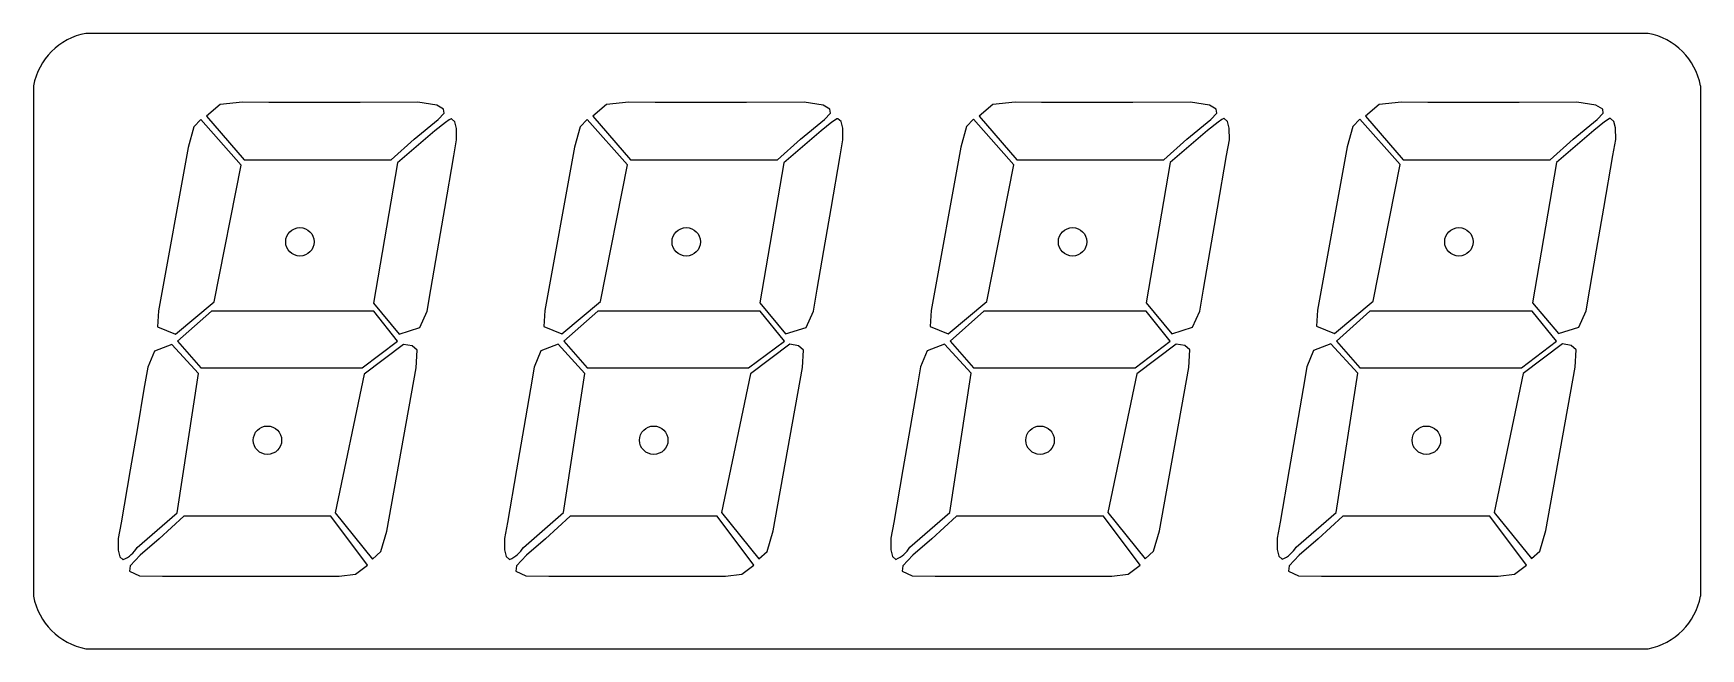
# Model space of a CAD drawing. Header units: millimetres. Extents: x -171 to 181, y -62 to 68.
import ezdxf

# ---------------------------------------------------------------- set-up
doc = ezdxf.new("R2010")
doc.units = ezdxf.units.MM

msp = doc.modelspace()

# ---------------------------------------------------------------- linework, layer by layer
at = {"color": 7, "linetype": 'Continuous', "lineweight": 25}
for p, q in [((169.83, 67.5), (-160.17, 67.5)), ((-171.23, 56.44), (-171.23, -51.44)), ((180.89, -51.44), (180.89, 56.44)), ((-127.05, 52.94), (-131.79, 52.44)), ((-121.47, 52.9), (-127.05, 52.94)), ((-112.17, 52.89), (-121.47, 52.9)), ((-102.24, 52.9), (-112.17, 52.89)), ((-90.02, 52.95), (-102.24, 52.9)), ((-86.02, 52.3), (-90.02, 52.95)), ((-45.46, 52.94), (-50.2, 52.44)), ((-39.88, 52.9), (-45.46, 52.94)), ((-30.58, 52.89), (-39.88, 52.9)), ((-20.65, 52.9), (-30.58, 52.89)), ((-8.43, 52.95), (-20.65, 52.9)), ((-4.43, 52.3), (-8.43, 52.95)), ((36.13, 52.94), (31.39, 52.44)), ((41.71, 52.9), (36.13, 52.94)), ((51.02, 52.89), (41.71, 52.9)), ((60.94, 52.9), (51.02, 52.89)), ((73.16, 52.95), (60.94, 52.9)), ((77.17, 52.3), (73.16, 52.95)), ((117.73, 52.94), (112.99, 52.44)), ((123.3, 52.9), (117.73, 52.94)), ((132.61, 52.89), (123.3, 52.9)), ((142.53, 52.9), (132.61, 52.89)), ((154.75, 52.95), (142.53, 52.9)), ((158.76, 52.3), (154.75, 52.95)), ((-131.79, 52.44), (-134.65, 50.03)), ((-134.65, 50.03), (-126.69, 40.81)), ((-84.58, 51.46), (-86.02, 52.3)), ((-85.71, 49.28), (-84.49, 50.64)), ((-84.49, 50.64), (-84.58, 51.46)), ((-83.14, 49.39), (-83.44, 49.23)), ((-83.02, 49.43), (-83.14, 49.39)), ((-82.91, 49.44), (-83.02, 49.43)), ((-82.21, 48.82), (-82.91, 49.44)), ((-54.24, 49.31), (-55.78, 47.76)), ((-45.73, 39.71), (-54.24, 49.31)), ((-50.2, 52.44), (-53.06, 50.03)), ((-53.06, 50.03), (-45.1, 40.81)), ((-2.99, 51.46), (-4.43, 52.3)), ((-4.12, 49.28), (-2.9, 50.64)), ((-2.9, 50.64), (-2.99, 51.46)), ((-1.55, 49.42), (-1.85, 49.26)), ((-1.43, 49.46), (-1.55, 49.42)), ((-1.32, 49.47), (-1.43, 49.46)), ((-0.61, 48.85), (-1.32, 49.47)), ((27.35, 49.34), (25.82, 47.8)), ((35.86, 39.74), (27.35, 49.34)), ((31.39, 52.44), (28.54, 50.03)), ((28.54, 50.03), (36.5, 40.81)), ((78.6, 51.46), (77.17, 52.3)), ((77.47, 49.28), (78.69, 50.64)), ((78.69, 50.64), (78.6, 51.46)), ((80.04, 49.45), (79.74, 49.29)), ((80.17, 49.5), (80.04, 49.45)), ((80.28, 49.51), (80.17, 49.5)), ((80.98, 48.88), (80.28, 49.51)), ((108.94, 49.37), (107.41, 47.83)), ((117.45, 39.77), (108.94, 49.37)), ((112.99, 52.44), (110.13, 50.03)), ((110.13, 50.03), (118.09, 40.81)), ((160.2, 51.46), (158.76, 52.3)), ((159.06, 49.28), (160.29, 50.64)), ((160.29, 50.64), (160.2, 51.46)), ((161.34, 49.32), (160.55, 48.78)), ((161.63, 49.48), (161.34, 49.32)), ((161.76, 49.53), (161.63, 49.48)), ((161.87, 49.54), (161.76, 49.53)), ((162.57, 48.91), (161.87, 49.54)), ((-137.37, 47.73), (-138.57, 43.39)), ((-135.84, 49.28), (-137.37, 47.73)), ((-127.33, 39.68), (-135.84, 49.28)), ((-86.43, 46.88), (-94.3, 40.12)), ((-90.79, 45.14), (-85.71, 49.28)), ((-84.22, 48.68), (-86.43, 46.88)), ((-83.44, 49.23), (-84.22, 48.68)), ((-81.85, 47.42), (-82.21, 48.82)), ((-81.84, 44.97), (-81.85, 47.42)), ((-55.78, 47.76), (-56.98, 43.42)), ((-4.84, 46.91), (-12.71, 40.15)), ((-9.2, 45.14), (-4.12, 49.28)), ((-2.63, 48.71), (-4.84, 46.91)), ((-1.85, 49.26), (-2.63, 48.71)), ((-0.26, 47.46), (-0.61, 48.85)), ((-0.25, 45), (-0.26, 47.46)), ((25.82, 47.8), (24.61, 43.45)), ((76.75, 46.94), (68.88, 40.19)), ((72.39, 45.14), (77.47, 49.28)), ((78.96, 48.74), (76.75, 46.94)), ((79.74, 49.29), (78.96, 48.74)), ((81.33, 47.49), (80.98, 48.88)), ((81.35, 45.03), (81.33, 47.49)), ((107.41, 47.83), (106.2, 43.49)), ((158.34, 46.97), (150.47, 40.22)), ((153.99, 45.14), (159.06, 49.28)), ((160.55, 48.78), (158.34, 46.97)), ((162.92, 47.52), (162.57, 48.91)), ((162.94, 45.07), (162.92, 47.52)), ((-138.57, 43.39), (-144.78, 8.9)), ((-95.65, 40.81), (-90.79, 45.14)), ((-82.43, 41.62), (-81.84, 44.97)), ((-56.98, 43.42), (-63.19, 8.93)), ((-14.06, 40.81), (-9.2, 45.14)), ((-0.84, 41.65), (-0.25, 45)), ((24.61, 43.45), (18.4, 8.96)), ((67.53, 40.81), (72.39, 45.14)), ((80.75, 41.68), (81.35, 45.03)), ((106.2, 43.49), (99.99, 9)), ((149.13, 40.81), (153.99, 45.14)), ((162.34, 41.72), (162.94, 45.07)), ((-133.06, 10.81), (-127.33, 39.68)), ((-126.69, 40.81), (-95.65, 40.81)), ((-94.3, 40.12), (-99.37, 10.51)), ((-84.35, 30.49), (-82.43, 41.62)), ((-51.47, 10.85), (-45.73, 39.71)), ((-45.1, 40.81), (-14.06, 40.81)), ((-12.71, 40.15), (-17.78, 10.54)), ((-2.76, 30.52), (-0.84, 41.65)), ((30.12, 10.88), (35.86, 39.74)), ((36.5, 40.81), (67.53, 40.81)), ((68.88, 40.19), (63.81, 10.57)), ((78.84, 30.56), (80.75, 41.68)), ((111.71, 10.91), (117.45, 39.77)), ((118.09, 40.81), (149.13, 40.81)), ((150.47, 40.22), (145.4, 10.6)), ((160.43, 30.59), (162.34, 41.72)), ((-85.88, 21.56), (-84.35, 30.49)), ((-4.29, 21.6), (-2.76, 30.52)), ((77.3, 21.63), (78.84, 30.56)), ((158.89, 21.66), (160.43, 30.59)), ((-87.28, 13.39), (-85.88, 21.56)), ((-5.69, 13.42), (-4.29, 21.6)), ((75.9, 13.45), (77.3, 21.63)), ((157.49, 13.48), (158.89, 21.66)), ((-141.23, 3.96), (-133.06, 10.81)), ((-88.06, 8.78), (-87.28, 13.39)), ((-59.64, 3.99), (-51.47, 10.85)), ((-6.47, 8.81), (-5.69, 13.42)), ((21.95, 4.03), (30.12, 10.88)), ((63.81, 10.57), (69.23, 4.03)), ((75.12, 8.84), (75.9, 13.45)), ((103.54, 4.06), (111.71, 10.91)), ((145.4, 10.6), (150.83, 4.06)), ((156.71, 8.87), (157.49, 13.48)), ((-144.78, 8.9), (-145.03, 5.51)), ((-133.58, 8.84), (-140.8, 2.5)), ((-99.3, 8.84), (-133.58, 8.84)), ((-99.37, 10.51), (-93.95, 3.96)), ((-94.3, 2.5), (-99.3, 8.84)), ((-89.62, 5.35), (-88.06, 8.78)), ((-63.19, 8.93), (-63.44, 5.54)), ((-51.99, 8.84), (-59.21, 2.5)), ((-17.71, 8.84), (-51.99, 8.84)), ((-17.78, 10.54), (-12.36, 3.99)), ((-12.59, 2.5), (-17.71, 8.84)), ((-8.03, 5.39), (-6.47, 8.81)), ((18.4, 8.96), (18.15, 5.57)), ((29.53, 8.84), (22.39, 2.5)), ((63.81, 8.84), (29.53, 8.84)), ((68.88, 2.5), (63.81, 8.84)), ((73.57, 5.42), (75.12, 8.84)), ((99.99, 9), (99.74, 5.61)), ((111.04, 8.84), (103.98, 2.5)), ((145.32, 8.84), (111.04, 8.84)), ((150.47, 2.5), (145.32, 8.84)), ((155.16, 5.45), (156.71, 8.87)), ((-145.03, 5.51), (-141.23, 3.96)), ((-93.95, 3.96), (-89.62, 5.35)), ((-63.44, 5.54), (-59.64, 3.99)), ((-12.36, 3.99), (-8.03, 5.39)), ((18.15, 5.57), (21.95, 4.03)), ((69.23, 4.03), (73.57, 5.42)), ((99.74, 5.61), (103.54, 4.06)), ((150.83, 4.06), (155.16, 5.45)), ((-145.68, 0.39), (-147.08, -3.03)), ((-141.97, 1.79), (-145.68, 0.39)), ((-136.33, -4.36), (-141.97, 1.79)), ((-140.8, 2.5), (-135.85, -3.16)), ((-101.76, -3.16), (-94.3, 2.5)), ((-93.04, 1.78), (-101.39, -4.49)), ((-91.21, 1.47), (-93.04, 1.78)), ((-90.15, 0.55), (-91.21, 1.47)), ((-90.36, -3.16), (-90.15, 0.55)), ((-64.09, 0.42), (-65.49, -3)), ((-60.38, 1.83), (-64.09, 0.42)), ((-54.74, -4.33), (-60.38, 1.83)), ((-59.21, 2.5), (-54.26, -3.16)), ((-20.17, -3.16), (-12.59, 2.5)), ((-11.45, 1.81), (-19.8, -4.46)), ((-9.62, 1.51), (-11.45, 1.81)), ((-8.56, 0.58), (-9.62, 1.51)), ((-8.77, -3.12), (-8.56, 0.58)), ((17.51, 0.46), (16.1, -2.97)), ((21.21, 1.86), (17.51, 0.46)), ((26.85, -4.3), (21.21, 1.86)), ((22.39, 2.5), (27.33, -3.16)), ((61.43, -3.16), (68.88, 2.5)), ((70.14, 1.85), (61.79, -4.42)), ((71.97, 1.54), (70.14, 1.85)), ((73.03, 0.61), (71.97, 1.54)), ((72.82, -3.09), (73.03, 0.61)), ((99.1, 0.49), (97.69, -2.94)), ((102.8, 1.89), (99.1, 0.49)), ((108.45, -4.27), (102.8, 1.89)), ((103.98, 2.5), (108.92, -3.16)), ((143.02, -3.16), (150.47, 2.5)), ((151.74, 1.88), (143.38, -4.39)), ((153.57, 1.57), (151.74, 1.88)), ((154.62, 0.64), (153.57, 1.57)), ((154.41, -3.06), (154.62, 0.64)), ((-147.08, -3.03), (-147.87, -7.64)), ((-135.85, -3.16), (-101.76, -3.16)), ((-96.58, -37.65), (-90.36, -3.16)), ((-65.49, -3), (-66.27, -7.61)), ((-54.26, -3.16), (-20.17, -3.16)), ((-14.98, -37.61), (-8.77, -3.12)), ((16.1, -2.97), (15.32, -7.58)), ((27.33, -3.16), (61.43, -3.16)), ((66.61, -37.58), (72.82, -3.09)), ((97.69, -2.94), (96.91, -7.55)), ((108.92, -3.16), (143.02, -3.16)), ((148.2, -37.55), (154.41, -3.06)), ((-140.84, -33.8), (-136.33, -4.36)), ((-101.39, -4.49), (-107.51, -33.79)), ((-59.25, -33.76), (-54.74, -4.33)), ((-19.8, -4.46), (-25.92, -33.76)), ((22.34, -33.73), (26.85, -4.3)), ((61.79, -4.42), (55.67, -33.73)), ((103.93, -33.7), (108.45, -4.27)), ((143.38, -4.39), (137.26, -33.7)), ((-147.87, -7.64), (-149.27, -15.82)), ((-66.27, -7.61), (-67.67, -15.79)), ((15.32, -7.58), (13.92, -15.76)), ((96.91, -7.55), (95.51, -15.72)), ((-149.27, -15.82), (-150.8, -24.75)), ((-67.67, -15.79), (-69.21, -24.72)), ((13.92, -15.76), (12.39, -24.68)), ((95.51, -15.72), (93.98, -24.65)), ((-150.8, -24.75), (-152.71, -35.88)), ((-69.21, -24.72), (-71.12, -35.85)), ((12.39, -24.68), (10.47, -35.81)), ((93.98, -24.65), (92.06, -35.78)), ((-149.29, -41.13), (-140.84, -33.8)), ((-139.47, -34.51), (-144.66, -39.28)), ((-108.43, -34.51), (-139.47, -34.51)), ((-100.64, -44.88), (-108.43, -34.51)), ((-107.51, -33.79), (-99.61, -43.56)), ((-67.7, -41.1), (-59.25, -33.76)), ((-57.88, -34.51), (-63.07, -39.28)), ((-26.84, -34.51), (-57.88, -34.51)), ((-19.05, -44.88), (-26.84, -34.51)), ((-25.92, -33.76), (-18.02, -43.53)), ((13.89, -41.07), (22.34, -33.73)), ((23.71, -34.51), (18.52, -39.28)), ((54.75, -34.51), (23.71, -34.51)), ((62.55, -44.88), (54.75, -34.51)), ((55.67, -33.73), (63.57, -43.5)), ((95.48, -41.03), (103.93, -33.7)), ((105.3, -34.51), (100.11, -39.28)), ((136.34, -34.51), (105.3, -34.51)), ((144.14, -44.88), (136.34, -34.51)), ((137.26, -33.7), (145.16, -43.47)), ((-152.71, -35.88), (-153.31, -39.23)), ((-97.87, -42), (-96.58, -37.65)), ((-71.12, -35.85), (-71.72, -39.19)), ((-16.28, -41.97), (-14.98, -37.61)), ((10.47, -35.81), (9.87, -39.16)), ((65.31, -41.93), (66.61, -37.58)), ((92.06, -35.78), (91.47, -39.13)), ((146.9, -41.9), (148.2, -37.55)), ((-153.31, -39.23), (-153.29, -41.68)), ((-153.29, -41.68), (-152.94, -43.07)), ((-144.66, -39.28), (-148.67, -42.77)), ((-99.61, -43.56), (-97.87, -42)), ((-71.72, -39.19), (-71.7, -41.65)), ((-71.7, -41.65), (-71.35, -43.04)), ((-63.07, -39.28), (-67.07, -42.77)), ((-18.02, -43.53), (-16.28, -41.97)), ((9.87, -39.16), (9.89, -41.62)), ((9.89, -41.62), (10.24, -43.01)), ((18.52, -39.28), (14.52, -42.77)), ((63.57, -43.5), (65.31, -41.93)), ((91.47, -39.13), (91.48, -41.58)), ((91.48, -41.58), (91.83, -42.98)), ((100.11, -39.28), (96.11, -42.77)), ((145.16, -43.47), (146.9, -41.9)), ((-152.94, -43.07), (-152.24, -43.7)), ((-150.76, -44.97), (-150.9, -46.14)), ((-148.67, -42.77), (-150.76, -44.97)), ((-103.18, -46.73), (-100.64, -44.88)), ((-71.35, -43.04), (-70.65, -43.67)), ((-69.17, -44.97), (-69.31, -46.14)), ((-67.07, -42.77), (-69.17, -44.97)), ((-21.59, -46.73), (-19.05, -44.88)), ((10.24, -43.01), (10.94, -43.63)), ((12.42, -44.97), (12.28, -46.14)), ((14.52, -42.77), (12.42, -44.97)), ((60, -46.73), (62.55, -44.88)), ((91.83, -42.98), (92.53, -43.6)), ((94.01, -44.97), (93.87, -46.14)), ((96.11, -42.77), (94.01, -44.97)), ((141.59, -46.73), (144.14, -44.88)), ((-150.9, -46.14), (-148.8, -47.12)), ((-148.8, -47.12), (-143.93, -47.17)), ((-143.93, -47.17), (-106.67, -47.17)), ((-106.67, -47.17), (-103.18, -46.73)), ((-69.31, -46.14), (-67.21, -47.12)), ((-67.21, -47.12), (-62.34, -47.17)), ((-62.34, -47.17), (-25.07, -47.17)), ((-25.07, -47.17), (-21.59, -46.73)), ((12.28, -46.14), (14.38, -47.12)), ((14.38, -47.12), (19.25, -47.17)), ((19.25, -47.17), (56.52, -47.17)), ((56.52, -47.17), (60, -46.73)), ((93.87, -46.14), (95.97, -47.12)), ((95.97, -47.12), (100.84, -47.17)), ((100.84, -47.17), (138.11, -47.17)), ((138.11, -47.17), (141.59, -46.73)), ((-160.17, -62.5), (169.83, -62.5))]:
    msp.add_line(p, q, dxfattribs=at)
for centre in [(-114.94, 23.45), (-33.35, 23.45), (48.24, 23.45), (129.83, 23.45), (-121.8, -18.46), (-40.21, -18.46), (41.38, -18.46), (122.97, -18.46)]:
    msp.add_circle(centre, 3, dxfattribs=at)
for centre, radius, start, end in [((-157.49, 53.76), 14, 101.0387, 168.9613), ((167.14, 53.76), 14, 11.0387, 78.9613), ((-154.96, -37.59), 6.68, 294.0217, 328.0407), ((-73.37, -37.56), 6.68, 294.0201, 328.0424), ((8.22, -37.53), 6.68, 294.0194, 328.0431), ((89.81, -37.5), 6.68, 294.0198, 328.0427), ((-157.49, -48.76), 14, 191.0387, 258.9613), ((167.14, -48.76), 14, 281.0387, 348.9613)]:
    msp.add_arc(centre, radius, start, end, dxfattribs=at)

doc.saveas('drawing.dxf')
